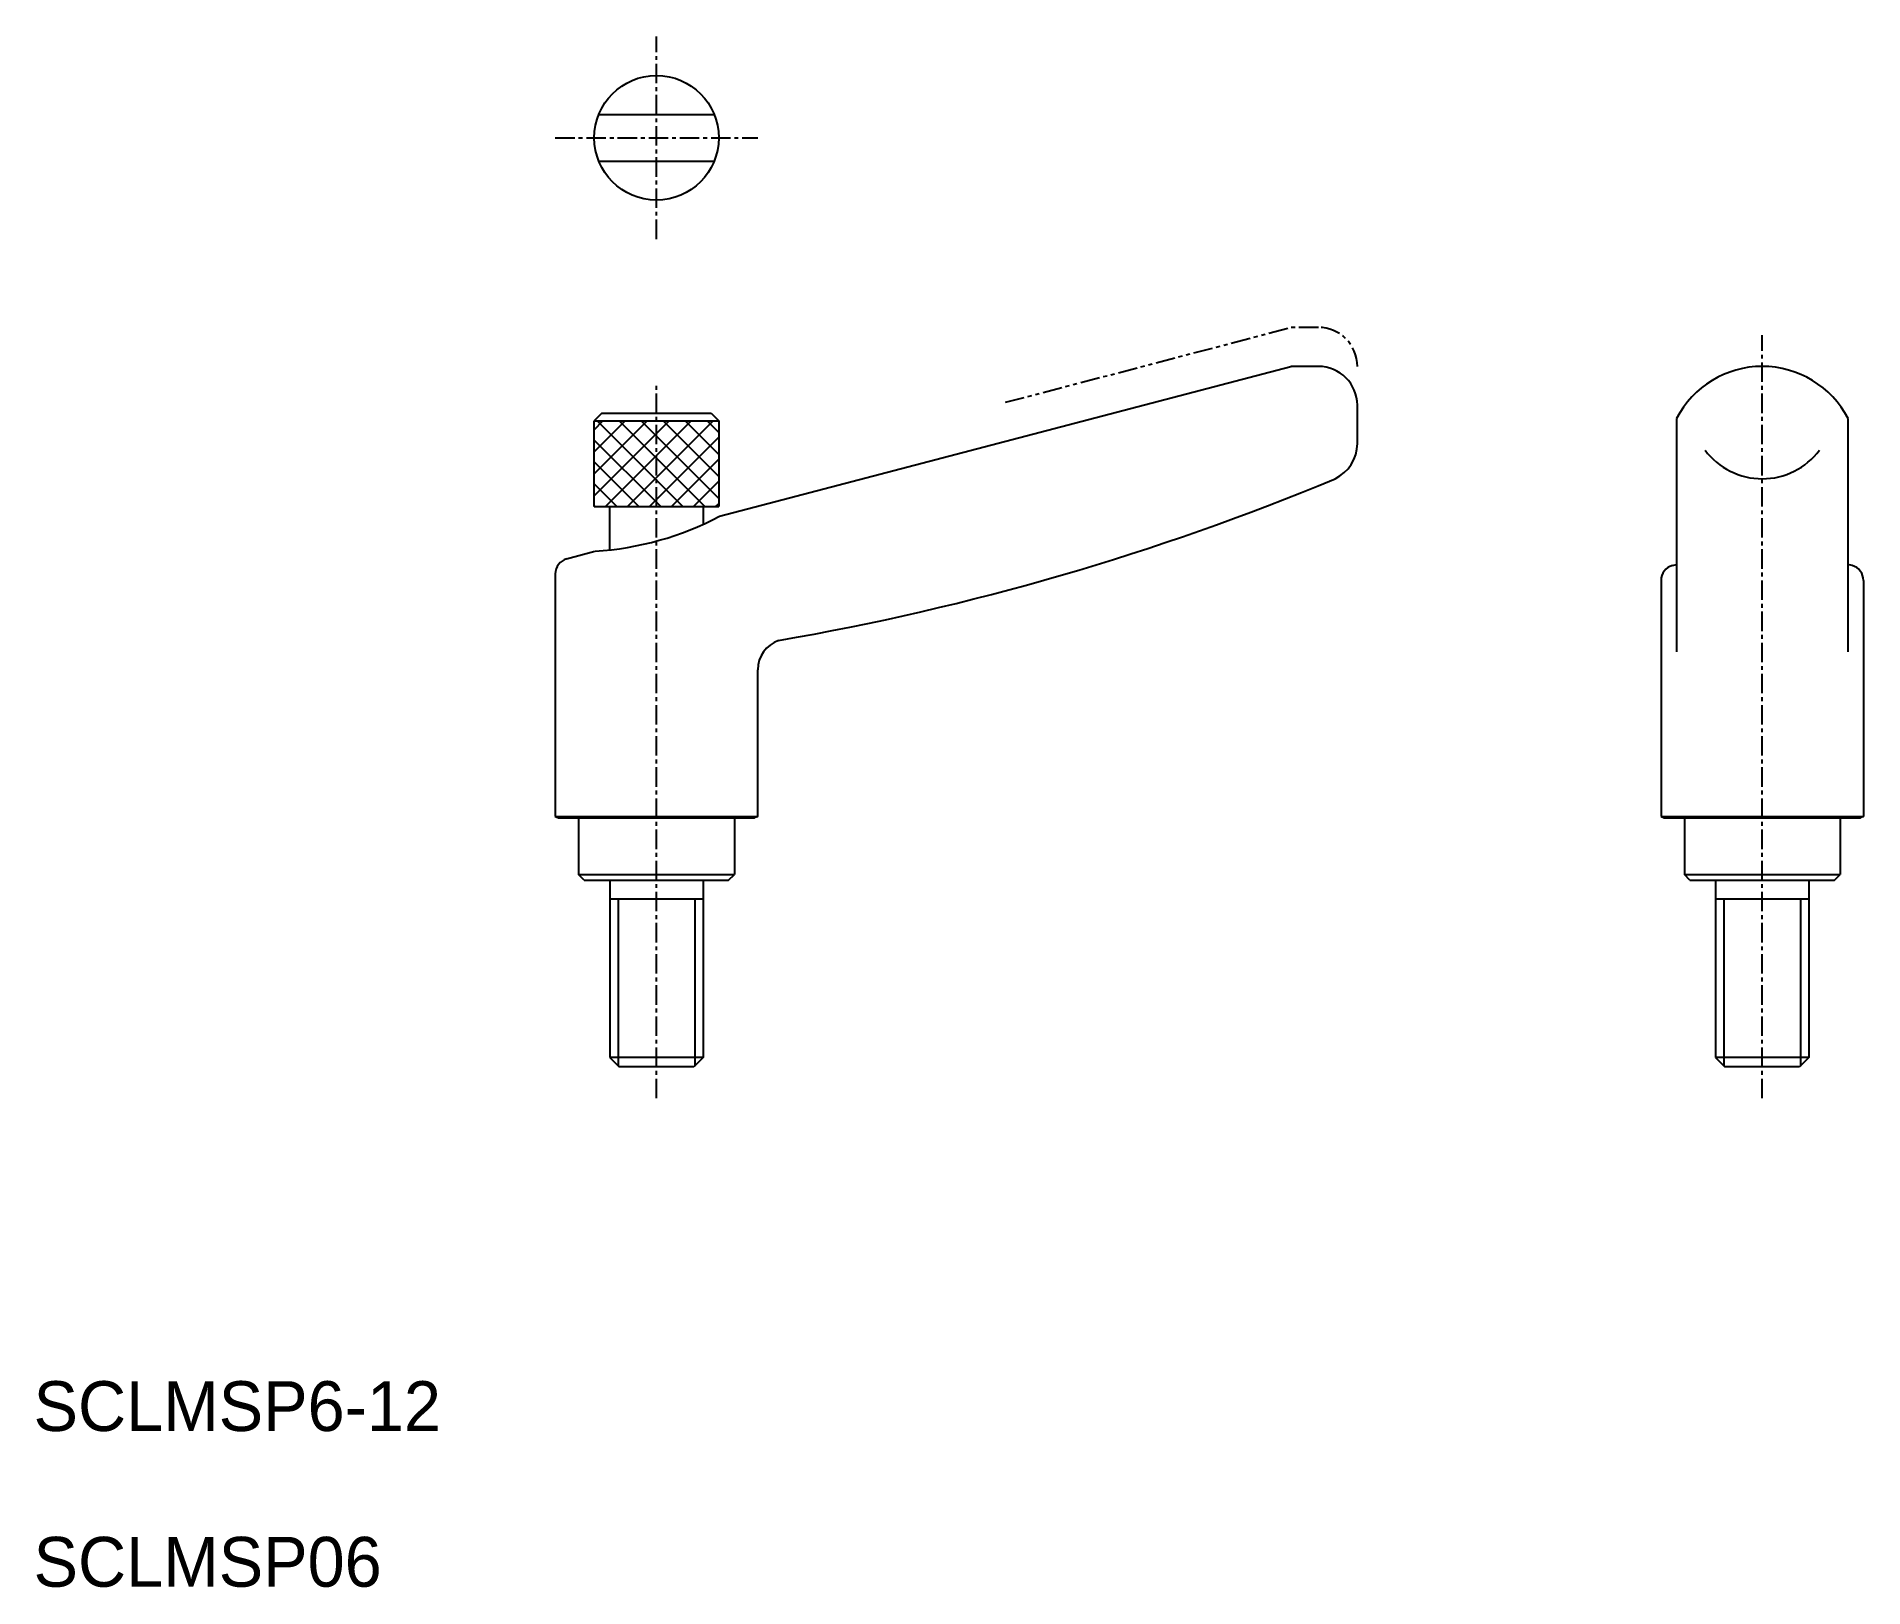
# Model space of a CAD drawing. Extents: x -3790 to -3672, y -1070 to -970.
import ezdxf

# ---------------------------------------------------------------- set-up
doc = ezdxf.new("R2010")
doc.units = 0
doc.linetypes.add('CENTER', pattern=[2, 1.25, -0.25, 0.25, -0.25])
doc.linetypes.add('PHANTOM', pattern=[2.5, 1.25, -0.25, 0.25, -0.25, 0.25, -0.25])
doc.layers.get('0').update_dxf_attribs({"linetype": 'CONTINUOUS'})
doc.layers.add('CENTER', color=1, linetype='CENTER')

# ---------------------------------------------------------------- blocks, each defined once
blk = doc.blocks.new('*X2')
at = {"color": 0, "linetype": 'CONTINUOUS'}
for p, q in [((-3753.7, -998.4), (-3750.31, -995)), ((-3753.7, -996.98), (-3751.72, -995)), ((-3753.7, -995.57), (-3753.14, -995)), ((-3753.7, -999.81), (-3749.7, -995.81)), ((-3749.7, -998.81), (-3753.51, -995)), ((-3749.7, -997.4), (-3752.1, -995)), ((-3749.7, -995.98), (-3750.68, -995)), ((-3749.7, -998.64), (-3746.06, -995)), ((-3749.7, -997.23), (-3747.48, -995)), ((-3749.7, -995.81), (-3748.89, -995)), ((-3745.7, -998.57), (-3749.27, -995)), ((-3745.7, -997.15), (-3747.85, -995)), ((-3745.7, -995.74), (-3746.44, -995)), ((-3749.7, -1000.23), (-3753.7, -996.23)), ((-3745.7, -999.98), (-3749.7, -995.98)), ((-3749.7, -1000.05), (-3745.7, -996.05)), ((-3750.84, -1000.5), (-3753.7, -997.64)), ((-3752.98, -1000.5), (-3749.7, -997.23)), ((-3746.6, -1000.5), (-3749.7, -997.4)), ((-3748.74, -1000.5), (-3745.7, -997.47)), ((-3752.25, -1000.5), (-3753.7, -999.05)), ((-3751.56, -1000.5), (-3749.7, -998.64)), ((-3748.01, -1000.5), (-3749.7, -998.81)), ((-3747.32, -1000.5), (-3745.7, -998.88)), ((-3753.67, -1000.5), (-3753.7, -1000.47)), ((-3750.15, -1000.5), (-3749.7, -1000.05)), ((-3749.42, -1000.5), (-3749.7, -1000.23)), ((-3745.91, -1000.5), (-3745.7, -1000.3))]:
    blk.add_line(p, q, dxfattribs=at)

msp = doc.modelspace()

# ---------------------------------------------------------------- linework, layer by layer
at = {"color": 7, "linetype": 'CONTINUOUS'}
for p, q in [((-3753.41, -975.32), (-3745.99, -975.32)), ((-3753.41, -978.32), (-3745.99, -978.32)), ((-3745.65, -1001.12), (-3708.96, -991.5)), ((-3707.2, -991.5), (-3708.96, -991.5)), ((-3753.2, -994.5), (-3753.7, -995)), ((-3753.2, -994.5), (-3746.2, -994.5)), ((-3746.2, -994.5), (-3745.7, -995)), ((-3704.7, -996.46), (-3704.7, -994)), ((-3753.7, -1000.5), (-3753.7, -995)), ((-3753.7, -995), (-3745.7, -995)), ((-3745.7, -995), (-3745.7, -1000.5)), ((-3684.21, -994.85), (-3684.21, -1009.84)), ((-3673.2, -994.85), (-3673.2, -1009.84)), ((-3753.7, -1000.5), (-3745.7, -1000.5)), ((-3752.7, -1003.29), (-3752.7, -1000.5)), ((-3746.7, -1000.5), (-3746.7, -1001.64)), ((-3755.47, -1003.87), (-3753.65, -1003.37)), ((-3756.2, -1004.83), (-3756.2, -1020.42)), ((-3685.2, -1005.25), (-3685.2, -1020.42)), ((-3684.47, -1004.29), (-3684.21, -1004.23)), ((-3672.93, -1004.29), (-3673.2, -1004.23)), ((-3672.2, -1005.25), (-3672.2, -1020.42)), ((-3743.2, -1020.42), (-3743.2, -1010.99)), ((-3756.2, -1020.42), (-3756, -1020.5)), ((-3756.2, -1020.42), (-3743.2, -1020.42)), ((-3756, -1020.5), (-3743.4, -1020.5)), ((-3754.7, -1020.5), (-3754.7, -1024.14)), ((-3744.7, -1020.5), (-3744.7, -1024.14)), ((-3743.2, -1020.42), (-3743.4, -1020.5)), ((-3685.2, -1020.42), (-3685, -1020.5)), ((-3685.2, -1020.42), (-3672.2, -1020.42)), ((-3685, -1020.5), (-3683.7, -1020.5)), ((-3683.7, -1020.5), (-3683.7, -1024.14)), ((-3683.7, -1020.5), (-3672.4, -1020.5)), ((-3673.7, -1020.5), (-3673.7, -1024.14)), ((-3672.2, -1020.42), (-3672.4, -1020.5)), ((-3754.34, -1024.5), (-3754.7, -1024.14)), ((-3754.7, -1024.14), (-3744.7, -1024.14)), ((-3754.34, -1024.5), (-3745.07, -1024.5)), ((-3752.7, -1024.5), (-3752.7, -1035.9)), ((-3746.7, -1024.5), (-3746.7, -1035.9)), ((-3745.07, -1024.5), (-3744.7, -1024.14)), ((-3683.34, -1024.5), (-3683.7, -1024.14)), ((-3683.7, -1024.14), (-3673.7, -1024.14)), ((-3683.34, -1024.5), (-3674.07, -1024.5)), ((-3681.7, -1024.5), (-3681.7, -1035.9)), ((-3675.7, -1024.5), (-3675.7, -1035.9)), ((-3674.07, -1024.5), (-3673.7, -1024.14)), ((-3752.7, -1025.7), (-3746.7, -1025.7)), ((-3681.7, -1025.7), (-3675.7, -1025.7)), ((-3746.7, -1035.9), (-3752.7, -1035.9)), ((-3752.7, -1035.9), (-3752.1, -1036.5)), ((-3747.3, -1036.5), (-3752.1, -1036.5)), ((-3746.7, -1035.9), (-3747.3, -1036.5)), ((-3681.7, -1035.9), (-3681.1, -1036.5)), ((-3675.7, -1035.9), (-3681.7, -1035.9)), ((-3676.3, -1036.5), (-3681.1, -1036.5)), ((-3675.7, -1035.9), (-3676.3, -1036.5))]:
    msp.add_line(p, q, dxfattribs=at)
at = {"color": 3, "linetype": 'PHANTOM'}
for p in [(-3727.3, -993.81), (-3707.2, -989)]:
    msp.add_line(p, (-3708.96, -989), dxfattribs=at)
at = {"color": 3, "linetype": 'CONTINUOUS'}
for p, q in [((-3752.16, -1025.7), (-3752.16, -1036.44)), ((-3747.24, -1025.7), (-3747.24, -1036.44)), ((-3681.16, -1025.7), (-3681.16, -1036.44)), ((-3676.24, -1025.7), (-3676.24, -1036.44))]:
    msp.add_line(p, q, dxfattribs=at)
at = {"color": 7, "linetype": 'CONTINUOUS'}
msp.add_circle((-3749.7, -976.82), 4, dxfattribs=at)
at = {"color": 3, "linetype": 'PHANTOM'}
msp.add_arc((-3707.2, -991.5), 2.5, 0, 90, dxfattribs=at)
at = {"color": 7, "linetype": 'CONTINUOUS'}
for centre, radius, start, end in [((-3707.2, -994), 2.5, 0, 90), ((-3678.7, -997.7), 6.2, 27.3186, 152.6814), ((-3707.2, -996.46), 2.5, 295.4715, 0), ((-3678.7, -994.12), 4.6, 216.9899, 323.0101), ((-3770.12, -845.19), 166.33, 279.7797, 292.6268), ((-3754.87, -983.69), 19.72, 273.5609, 297.8886), ((-3755.2, -1004.83), 1, 105.7247, 180), ((-3684.2, -1005.25), 1, 105.7247, 180), ((-3673.2, -1005.25), 1, 0, 74.2753), ((-3741.2, -1010.99), 2, 109.379, 180)]:
    msp.add_arc(centre, radius, start, end, dxfattribs=at)
at = {"layer": 'CENTER', "color": 1, "linetype": 'CENTER'}
for p, q in [((-3749.7, -983.32), (-3749.7, -970.32)), ((-3756.2, -976.82), (-3743.2, -976.82)), ((-3678.7, -1038.5), (-3678.7, -989.5)), ((-3749.7, -1038.5), (-3749.7, -992.5))]:
    msp.add_line(p, q, dxfattribs=at)

# ---------------------------------------------------------------- block references
at = {"color": 3, "linetype": 'CONTINUOUS'}
msp.add_blockref('*X2', (0, 0), dxfattribs=at)

# ---------------------------------------------------------------- texts
at = {"color": 7, "linetype": 'CONTINUOUS'}
for s, p in [('SCLMSP6-12', (-3789.7, -1059.88)), ('SCLMSP06', (-3789.7, -1069.88))]:
    msp.add_text(s, height=3.2, dxfattribs=at).set_placement(p)

doc.saveas('drawing.dxf')
